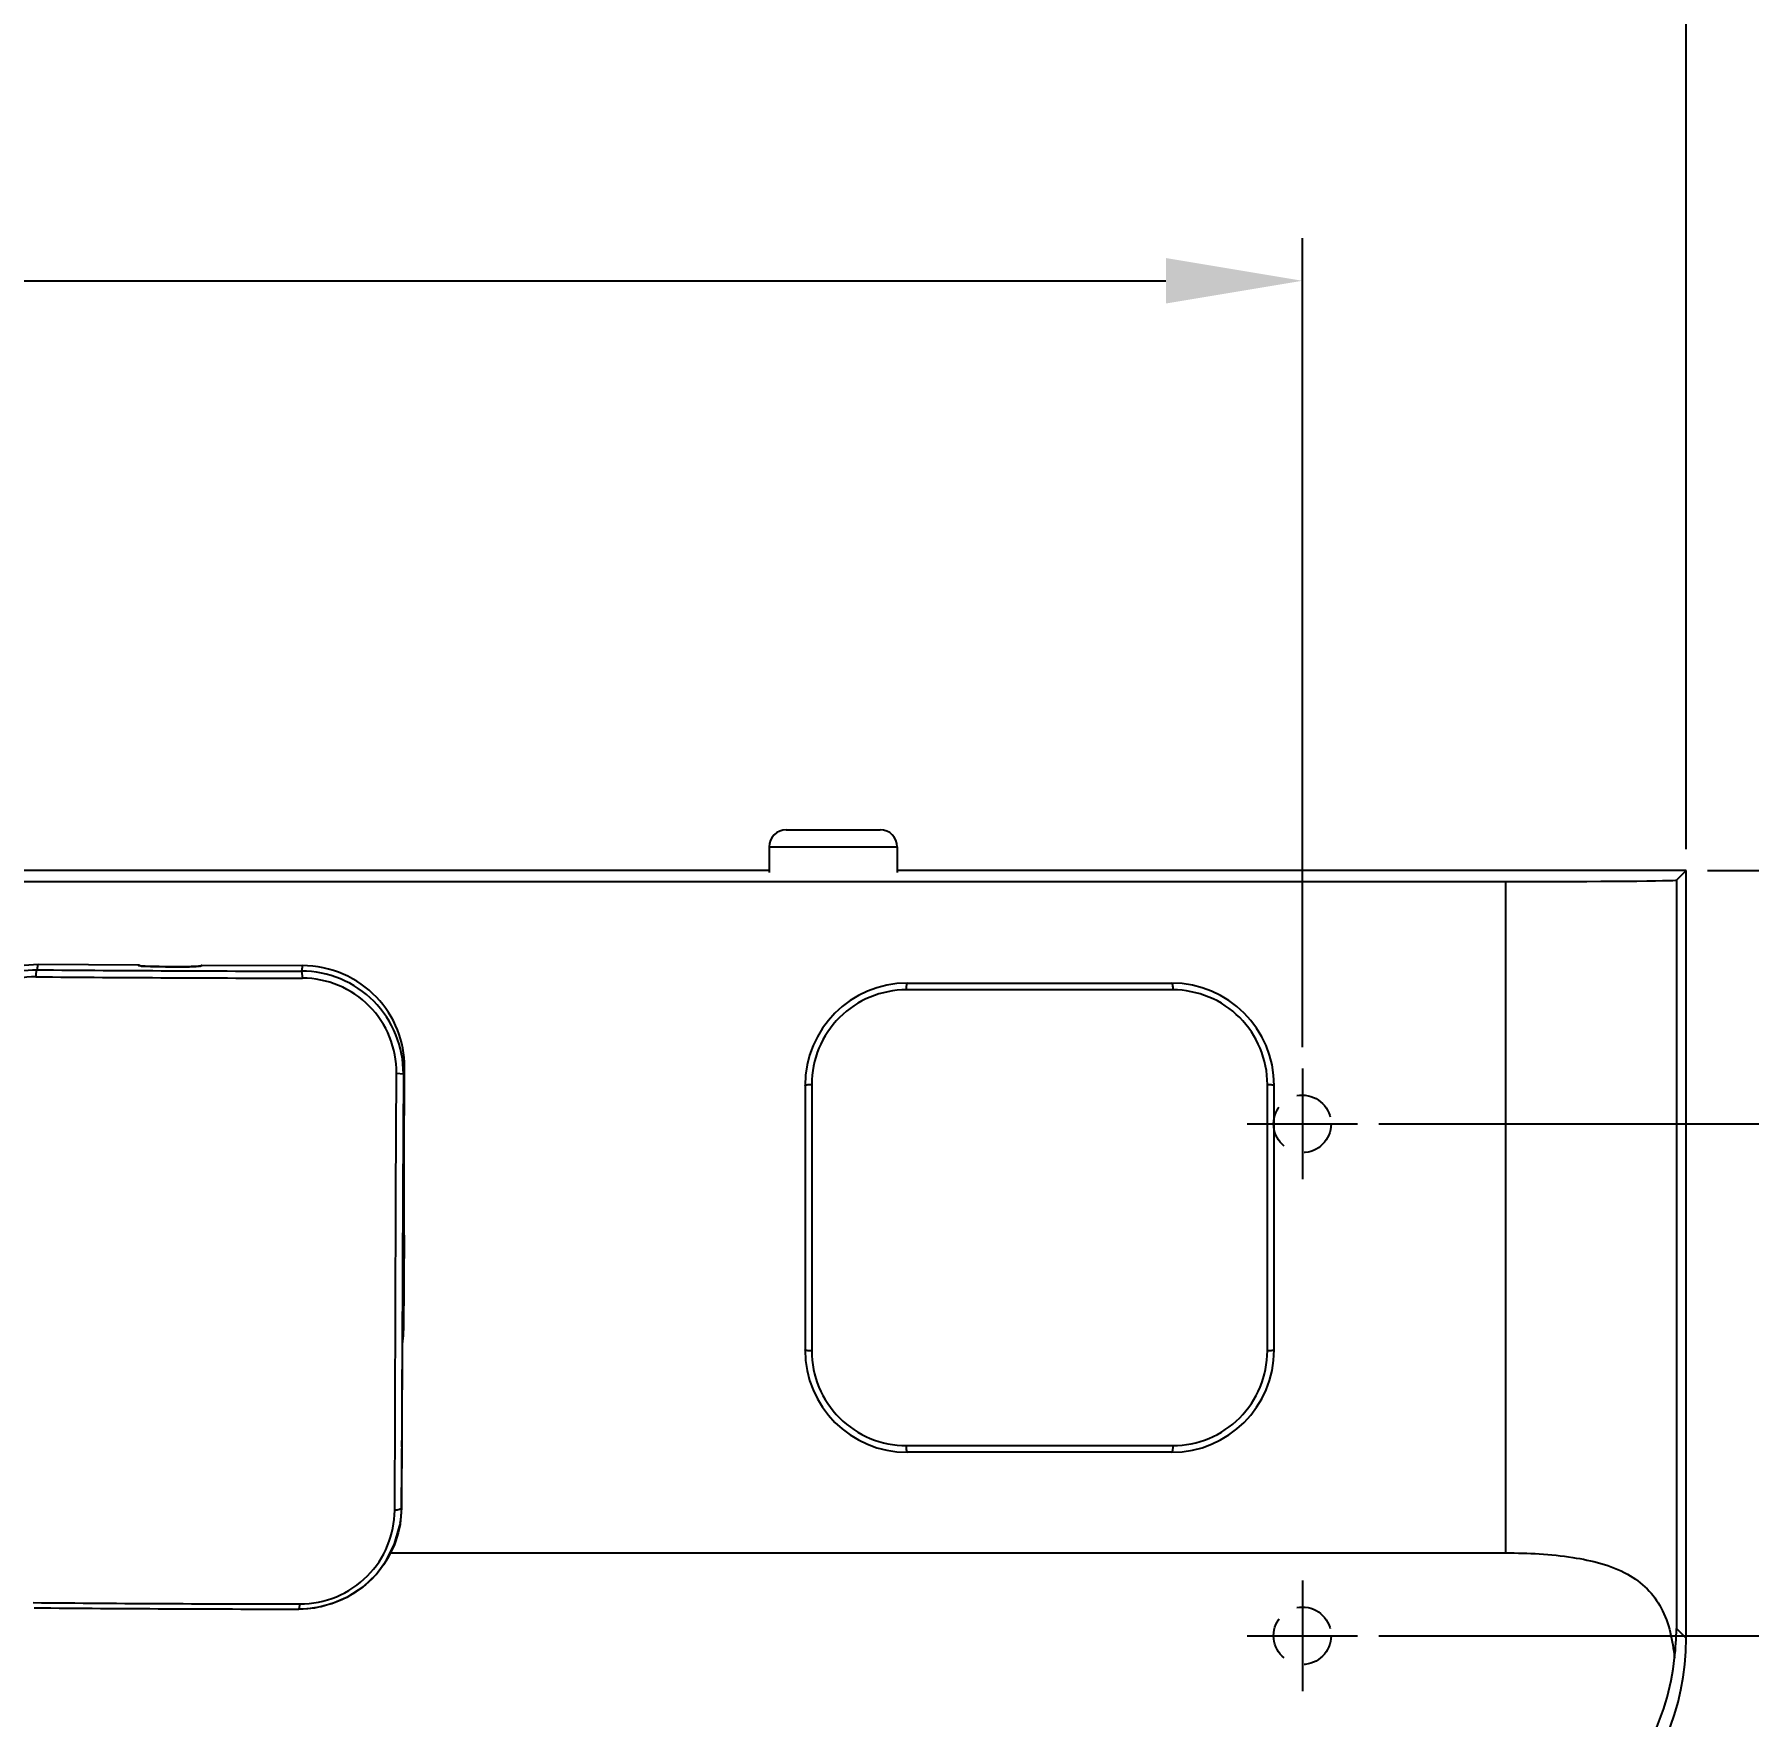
# Model space of a CAD drawing. Header units: millimetres. Extents: x 3819 to 4365, y -2661 to -1889.
# Drawn here: x 3985 to 4035.3, y -2396.6 to -2347.3 of the extents above; entities that cross this region are included whole.
import ezdxf

# ---------------------------------------------------------------- set-up
doc = ezdxf.new("R2010")
doc.units = ezdxf.units.MM
doc.header["$LTSCALE"] = 0.1
doc.linetypes.add('CENTERX2', pattern=[101.6, 63.5, -12.7, 12.7, -12.7])
doc.linetypes.add('HIDDENX2', pattern=[19.05, 12.7, -6.35])
for name, color, linetype in [('CENTER', 1, 'CENTERX2'), ('DIM', 3, 'Continuous'), ('HIDDEN', 8, 'HIDDENX2')]:
    doc.layers.add(name, color=color, linetype=linetype)
doc.styles.get("Standard").update_dxf_attribs({"font": 'arial.ttf'})
doc.dimstyles.new('ISO-25', dxfattribs={"dimtxt": 2.5, "dimasz": 2.5, "dimexe": 1.25, "dimexo": 0.625, "dimtad": 1, "dimlfac": 5, "dimtxsty": 'Standard', "dimcen": 2.5, "dimadec": 0, "dimazin": 0, "dimtfac": 1, "dimtmove": 0, "dimatfit": 3, "dimfxl": 0, "dimarcsym": 0})

# ---------------------------------------------------------------- blocks, each defined once
blk = doc.blocks.new('*D138')
at = {"layer": 'Defpoints', "color": 0}
for p in [(4033.448, -2341.833), (3915.948, -2371.757), (4033.448, -2371.757)]:
    blk.add_point(p, dxfattribs=at)
at = {"layer": 'DIM', "color": 0, "lineweight": -2}
for p, q in [((3915.948, -2371.132), (3915.948, -2340.583)), ((4033.448, -2371.132), (4033.448, -2340.583)), ((3919.948, -2341.833), (4029.448, -2341.833))]:
    blk.add_line(p, q, dxfattribs=at)
at = {"layer": 'DIM', "color": 0}
for points in [[(3919.948, -2341.166), (3919.948, -2342.499), (3915.948, -2341.833)], [(4029.448, -2341.166), (4029.448, -2342.499), (4033.448, -2341.833)]]:
    blk.add_solid(points, dxfattribs=at)
at = {"layer": 'DIM', "color": 0, "insert": (3961.11, -2339.165), "char_height": 4, "attachment_point": 5}
blk.add_mtext('470', dxfattribs=at)
blk = doc.blocks.new('*D139')
at = {"layer": 'Defpoints', "color": 0}
for p in [(4022.198, -2354.479), (3922.198, -2377.565), (4022.198, -2377.565)]:
    blk.add_point(p, dxfattribs=at)
at = {"layer": 'DIM', "color": 0, "lineweight": -2}
for p, q in [((3922.198, -2376.94), (3922.198, -2353.229)), ((4022.198, -2376.94), (4022.198, -2353.229)), ((3926.198, -2354.479), (4018.198, -2354.479))]:
    blk.add_line(p, q, dxfattribs=at)
at = {"layer": 'DIM', "color": 0}
for points in [[(3926.198, -2353.812), (3926.198, -2355.145), (3922.198, -2354.479)], [(4018.198, -2353.812), (4018.198, -2355.145), (4022.198, -2354.479)]]:
    blk.add_solid(points, dxfattribs=at)
at = {"layer": 'DIM', "color": 0, "insert": (3961.072, -2351.812), "char_height": 4, "attachment_point": 5}
blk.add_mtext('400', dxfattribs=at)
blk = doc.blocks.new('*D130')
at = {"layer": 'Defpoints', "color": 0}
for p in [(4033.448, -2371.757), (4060.64, -2605.033), (4098.4, -2605.033)]:
    blk.add_point(p, dxfattribs=at)
at = {"layer": 'DIM', "color": 0, "lineweight": -2}
for p, q in [((4034.073, -2371.757), (4061.89, -2371.757)), ((4060.64, -2374.257), (4060.64, -2602.533)), ((4097.775, -2605.033), (4059.39, -2605.033))]:
    blk.add_line(p, q, dxfattribs=at)
at = {"layer": 'DIM', "color": 0}
for points in [[(4060.223, -2374.257), (4061.056, -2374.257), (4060.64, -2371.757)], [(4060.223, -2602.533), (4061.056, -2602.533), (4060.64, -2605.033)]]:
    blk.add_solid(points, dxfattribs=at)
at = {"layer": 'DIM', "color": 0, "insert": (4058.345, -2488.395), "char_height": 2.5, "attachment_point": 5, "rotation": 90}
blk.add_mtext('{\\fGulim|b0|i0|c129|p50;\\H1.2x;선반까지 높이 \\fArial|b0|i0|c0|p34;1036.76~1050}', dxfattribs=at)
blk = doc.blocks.new('*D136')
at = {"layer": 'Defpoints', "color": 0}
for p in [(4023.818, -2379.185), (4023.818, -2394.185), (4044.622, -2394.185)]:
    blk.add_point(p, dxfattribs=at)
at = {"layer": 'DIM', "color": 0, "lineweight": -2}
for p, q in [((4024.443, -2379.185), (4045.872, -2379.185)), ((4044.622, -2383.185), (4044.622, -2390.185)), ((4024.443, -2394.185), (4045.872, -2394.185))]:
    blk.add_line(p, q, dxfattribs=at)
at = {"layer": 'DIM', "color": 0}
for points in [[(4043.955, -2383.185), (4045.288, -2383.185), (4044.622, -2379.185)], [(4043.955, -2390.185), (4045.288, -2390.185), (4044.622, -2394.185)]]:
    blk.add_solid(points, dxfattribs=at)
at = {"layer": 'DIM', "color": 0, "insert": (4041.955, -2386.685), "char_height": 4, "attachment_point": 5, "rotation": 90}
blk.add_mtext('60', dxfattribs=at)
blk = doc.blocks.new('*D137')
at = {"layer": 'Defpoints', "color": 0}
for p in [(3972.198, -2092.633), (4060.64, -2605.033), (4086.272, -2605.033)]:
    blk.add_point(p, dxfattribs=at)
at = {"layer": 'DIM', "color": 0, "lineweight": -2}
for p, q in [((3972.823, -2092.633), (4087.522, -2092.633)), ((4086.272, -2096.633), (4086.272, -2601.033)), ((4061.265, -2605.033), (4087.522, -2605.033))]:
    blk.add_line(p, q, dxfattribs=at)
at = {"layer": 'DIM', "color": 0}
for points in [[(4085.605, -2096.633), (4086.939, -2096.633), (4086.272, -2092.633)], [(4085.605, -2601.033), (4086.939, -2601.033), (4086.272, -2605.033)]]:
    blk.add_solid(points, dxfattribs=at)
at = {"layer": 'DIM', "color": 0, "insert": (4083.025, -2348.833), "char_height": 4, "attachment_point": 5, "rotation": 90}
blk.add_mtext('(2280)', dxfattribs=at)

msp = doc.modelspace()

# ---------------------------------------------------------------- linework, layer by layer
at = {"color": 7, "linetype": 'Continuous'}
for p, q in [((4007.073, -2370.5655), (4009.823, -2370.5655)), ((4006.573, -2371.0655), (4010.323, -2371.0655)), ((4006.573, -2371.0655), (4006.573, -2371.8155)), ((4010.323, -2371.0655), (4010.323, -2371.8155)), ((4006.573, -2371.7566), (3983.0891, -2371.7566)), ((4033.448, -2371.7566), (4010.323, -2371.7566)), ((4033.448, -2371.7566), (4033.164, -2372.0406)), ((4033.448, -2394.2569), (4033.448, -2371.7566)), ((3970.8417, -2372.0839), (4028.1642, -2372.0839)), ((4028.1642, -2391.7565), (4028.1642, -2372.0839)), ((4033.164, -2372.0406), (4033.164, -2393.9729)), ((3985.1126, -2374.6708), (3985.14, -2374.5084)), ((3985.14, -2374.5084), (3988.0912, -2374.523)), ((3988.0912, -2374.523), (3988.0873, -2374.5463)), ((3988.1063, -2374.5503), (3988.0873, -2374.5463)), ((3988.0912, -2374.523), (3988.1372, -2374.5541)), ((3988.1674, -2374.5583), (3988.0958, -2374.5503)), ((3989.8904, -2374.5639), (3989.8415, -2374.5673)), ((3989.8947, -2374.5632), (3989.922, -2374.5359)), ((3989.9372, -2374.5554), (3989.9045, -2374.5625)), ((3989.9372, -2374.5554), (3989.9158, -2374.5602)), ((3989.922, -2374.5359), (3989.9411, -2374.5321)), ((3989.9372, -2374.5554), (3989.9411, -2374.5321)), ((3989.9411, -2374.5321), (3992.8898, -2374.5467)), ((3992.8898, -2374.5467), (3992.8624, -2374.709)), ((3992.8624, -2374.709), (3992.8908, -2374.9141)), ((4018.4015, -2375.2567), (4010.5903, -2375.2567)), ((4010.6209, -2375.0591), (4018.3709, -2375.0591)), ((3995.6316, -2381.2255), (3995.6492, -2377.6982)), ((3995.6492, -2377.6982), (3995.848, -2377.7224)), ((3995.848, -2377.7225), (3995.83, -2381.2228)), ((3995.848, -2377.7225), (3995.8825, -2377.5181)), ((3995.8757, -2380.367), (3995.8825, -2377.5181)), ((4007.6209, -2378.0591), (4007.6209, -2385.8091)), ((4007.8185, -2378.0285), (4007.8181, -2382.3435)), ((4021.1737, -2381.5249), (4021.1733, -2378.0285)), ((4021.3709, -2385.8091), (4021.3709, -2378.0591)), ((3995.6298, -2381.6095), (3995.6316, -2381.2255)), ((3995.83, -2381.2228), (3995.7925, -2390.434)), ((3995.5934, -2390.5103), (3995.6293, -2381.6095)), ((4021.1733, -2385.8397), (4021.1737, -2381.5249)), ((3995.8681, -2382.4438), (3995.8549, -2385.209)), ((4007.8181, -2382.3435), (4007.8185, -2385.8397)), ((3995.8265, -2385.6942), (3995.8293, -2385.3601)), ((3995.8265, -2385.6939), (3995.8292, -2385.3714)), ((3995.8292, -2385.3714), (3995.8293, -2385.3601)), ((3995.8549, -2385.209), (3995.8293, -2385.3601)), ((3995.8169, -2386.9041), (3995.8253, -2385.8456)), ((3995.8228, -2386.1457), (3995.8252, -2385.8453)), ((3995.8252, -2385.8453), (3995.8254, -2385.8206)), ((3995.8254, -2385.8206), (3995.8265, -2385.6939)), ((3995.8169, -2386.9001), (3995.8223, -2386.2065)), ((3995.8223, -2386.2065), (3995.8228, -2386.1457)), ((3995.8126, -2387.5148), (3995.8169, -2386.9044)), ((3995.8096, -2387.9835), (3995.8123, -2387.5625)), ((3995.8123, -2387.5625), (3995.8126, -2387.5148)), ((3995.8061, -2388.6448), (3995.808, -2388.2679)), ((3995.808, -2388.2679), (3995.8096, -2387.9835)), ((4010.5903, -2388.6115), (4018.4015, -2388.6115)), ((4018.3709, -2388.8091), (4010.6209, -2388.8091)), ((3995.7925, -2390.434), (3995.7513, -2390.9155)), ((3995.7977, -2390.4036), (3995.7925, -2390.434)), ((3995.7513, -2390.9155), (3995.7504, -2390.9204)), ((3995.7558, -2390.8887), (3995.7513, -2390.9153)), ((3995.4622, -2391.7565), (4028.1642, -2391.7565)), ((3992.8109, -2393.2526), (3992.7817, -2393.4036)), ((4033.448, -2394.2569), (4033.164, -2393.9729))]:
    msp.add_line(p, q, dxfattribs=at)
for points in [[(3995.7977, -2390.4036), (3995.8088, -2388.124), (3995.8124, -2387.5412), (3995.8169, -2386.9041)], [(3992.7817, -2393.4036), (3993.25, -2393.3676), (3993.7556, -2393.2438), (3994.2328, -2393.035), (3994.6676, -2392.7468), (3995.0466, -2392.3872), (3995.3577, -2391.9663), (3995.5911, -2391.4953), (3995.7383, -2390.9869), (3995.7504, -2390.9204)]]:
    msp.add_lwpolyline(points, dxfattribs=at)
for centre, radius, start, end in [((4007.073, -2371.0655), 0.5, 90, 180), ((4009.823, -2371.0655), 0.5, 0, 90), ((3994.1918, -1319.4562), 1055.4587, 269.5053448, 269.9293769), ((3993.9534, -1368.0097), 1006.7, 269.4968206, 269.9379031), ((3988.3192, -2372.5435), 2.0204, 265.4138, 266.21027), ((3988.3294, -2372.3471), 2.2171, 265.80936, 266.05113), ((3988.4025, -2371.2915), 3.2751, 266.20378, 266.84516), ((3989.8142, -2373.6936), 0.8736, 274.99839, 275.34239), ((3989.833, -2373.8922), 0.6742, 275.3259, 276.09), ((4010.6209, -2378.0591), 3, 90, 180), ((4018.3709, -2378.0591), 3, 0, 90), ((3085.8202, -2378.0761), 910.0583, 359.725021, 359.8557735), ((3992.8464, -2385.3459), 2.9829, 359.51158, 359.72621), ((3992.8506, -2385.1939), 3.0043, 353.74407, 356.58504), ((3992.8544, -2385.1942), 3.0005, 356.58555, 356.80009), ((3992.8622, -2385.1946), 2.9927, 356.79886, 359.72451), ((3992.8513, -2385.194), 3.0036, 352.48643, 353.74421), ((4010.6209, -2385.8091), 3, 180, 270), ((4018.3709, -2385.8091), 3, 270, 360), ((3992.7937, -2390.3886), 3.004, 350.41632, 359.12862), ((3992.8132, -2390.3893), 2.9845, 359.13628, 359.72614), ((3993.5404, -1453.6255), 939.6273, 269.4791913, 269.9555307), ((3993.6279, -1436.1316), 957.2724, 269.4853686, 269.9493475), ((4025.7519, -2393.9191), 7.4123, 352.95367, 359.58434), ((4025.7152, -2394.0254), 7.4365, 312.28819, 353.80054)]:
    msp.add_arc(centre, radius, start, end, dxfattribs=at)
for centre, major_axis, ratio, start_param, end_param in [((4028.1642, -2372.0403), (5, 0), 0.0087269, -1.5707963, -0.0087266), ((4025.9477, -2394.2563), (-5.3037, 5.3037), 0.9999239, 2.3562326, 3.9269527)]:
    msp.add_ellipse(centre, major_axis=major_axis, ratio=ratio, start_param=start_param, end_param=end_param, dxfattribs=at)
for points, knots in [([(3982.1405, -2377.1678), (3982.1989, -2376.822), (3982.44, -2376.145), (3983.1281, -2375.3214), (3984.057, -2374.787), (3984.7635, -2374.6679), (3985.1126, -2374.6708)], [0, 0, 0, 0, 0.2503143, 0.5007956, 0.7508226, 1, 1, 1, 1]), ([(3982.1737, -2376.9712), (3982.229, -2376.6443), (3982.4576, -2375.9952), (3983.1206, -2375.1848), (3984.0509, -2374.6345), (3984.7762, -2374.5066), (3985.14, -2374.5084)], [0, 0, 0, 0, 0.2383965, 0.4837454, 0.7383607, 1, 1, 1, 1]), ([(3985.0797, -2374.8756), (3984.7204, -2374.8735), (3983.9911, -2375.0102), (3983.0655, -2375.622), (3982.4437, -2376.5425), (3982.2978, -2377.2717), (3982.2948, -2377.6323)], [0, 0, 0, 0, 0.2491262, 0.4993401, 0.7499466, 1, 1, 1, 1]), ([(3985.0797, -2374.8756), (3985.0813, -2374.8273), (3985.0848, -2374.7604), (3985.0984, -2374.6979), (3985.1061, -2374.6723), (3985.1126, -2374.6708)], [0, 0, 0, 0, 0.691902, 0.9044435, 1, 1, 1, 1]), ([(3988.0958, -2374.5503), (3988.0936, -2374.5498), (3988.091, -2374.5493), (3988.0871, -2374.5472), (3988.0873, -2374.5463)], [0, 0, 0, 0, 0.7098837, 1, 1, 1, 1]), ([(3989.8415, -2374.5673), (3989.5631, -2374.5832), (3989.0077, -2374.5776), (3988.4523, -2374.578), (3988.1767, -2374.559)], [0, 0, 0, 0, 0.5023649, 1, 1, 1, 1]), ([(3988.2222, -2374.5617), (3988.5123, -2374.5778), (3989.0624, -2374.5771), (3989.6132, -2374.5846), (3989.8721, -2374.5652)], [0, 0, 0, 0, 0.5280714, 1, 1, 1, 1]), ([(3995.848, -2377.7225), (3995.8501, -2377.3321), (3995.6988, -2376.5413), (3995.0361, -2375.5386), (3994.0404, -2374.8668), (3993.2518, -2374.7096), (3992.8624, -2374.709)], [0, 0, 0, 0, 0.2499848, 0.5004076, 0.7505896, 1, 1, 1, 1]), ([(3995.8825, -2377.5181), (3995.8834, -2377.1488), (3995.7395, -2376.3925), (3995.1031, -2375.4092), (3994.1081, -2374.7179), (3993.2972, -2374.5487), (3992.8898, -2374.5467)], [0, 0, 0, 0, 0.2381245, 0.4826446, 0.737289, 1, 1, 1, 1]), ([(3995.6492, -2377.6982), (3995.6501, -2377.3376), (3995.5118, -2376.6069), (3994.8992, -2375.6802), (3993.979, -2375.0592), (3993.2505, -2374.9156), (3992.8908, -2374.9141)], [0, 0, 0, 0, 0.2499438, 0.5004537, 0.7506989, 1, 1, 1, 1]), ([(4010.5903, -2375.2567), (4010.2305, -2375.2577), (4009.5018, -2375.4004), (4008.5794, -2376.0177), (4007.9621, -2376.9399), (4007.8195, -2377.6687), (4007.8185, -2378.0285)], [0, 0, 0, 0, 0.2494767, 0.5000011, 0.7505278, 1, 1, 1, 1]), ([(4010.5903, -2375.2567), (4010.591, -2375.2305), (4010.5931, -2375.1839), (4010.5997, -2375.1198), (4010.6065, -2375.0846), (4010.615, -2375.0591), (4010.6209, -2375.0591)], [0, 0, 0, 0, 0.3881307, 0.7036032, 0.9125143, 1, 1, 1, 1]), ([(4018.3709, -2375.0591), (4018.3768, -2375.0591), (4018.3852, -2375.0846), (4018.3921, -2375.1197), (4018.3987, -2375.1839), (4018.4008, -2375.2305), (4018.4015, -2375.2567)], [0, 0, 0, 0, 0.0874401, 0.2962862, 0.6117893, 1, 1, 1, 1]), ([(4021.1733, -2378.0285), (4021.1723, -2377.6687), (4021.0296, -2376.94), (4020.4123, -2376.0177), (4019.49, -2375.4003), (4018.7612, -2375.2577), (4018.4015, -2375.2567)], [0, 0, 0, 0, 0.249477, 0.5000011, 0.7505275, 1, 1, 1, 1]), ([(4007.6209, -2378.0591), (4007.6209, -2378.0532), (4007.6464, -2378.0447), (4007.6816, -2378.0379), (4007.7457, -2378.0313), (4007.7923, -2378.0292), (4007.8185, -2378.0285)], [0, 0, 0, 0, 0.087449, 0.2962939, 0.6117928, 1, 1, 1, 1]), ([(4021.1732, -2378.0285), (4021.1994, -2378.0292), (4021.2461, -2378.0313), (4021.3102, -2378.0379), (4021.3454, -2378.0447), (4021.3709, -2378.0532), (4021.3709, -2378.0591)], [0, 0, 0, 0, 0.3881341, 0.7036108, 0.9125231, 1, 1, 1, 1]), ([(4007.8185, -2385.8397), (4007.7923, -2385.839), (4007.7457, -2385.8369), (4007.6816, -2385.8303), (4007.6464, -2385.8234), (4007.6209, -2385.815), (4007.6209, -2385.8091)], [0, 0, 0, 0, 0.3881379, 0.7036129, 0.9125226, 1, 1, 1, 1]), ([(4007.8185, -2385.8397), (4007.8195, -2386.1995), (4007.9622, -2386.9282), (4008.5795, -2387.8505), (4009.5017, -2388.4679), (4010.2305, -2388.6104), (4010.5903, -2388.6115)], [0, 0, 0, 0, 0.2494778, 0.5000027, 0.7505289, 1, 1, 1, 1]), ([(4018.4015, -2388.6115), (4018.7613, -2388.6105), (4019.49, -2388.4678), (4020.4123, -2387.8505), (4021.0297, -2386.9282), (4021.1722, -2386.1995), (4021.1733, -2385.8397)], [0, 0, 0, 0, 0.2494781, 0.5000027, 0.7505286, 1, 1, 1, 1]), ([(4021.3709, -2385.8091), (4021.3709, -2385.815), (4021.3454, -2385.8234), (4021.3102, -2385.8303), (4021.2461, -2385.8369), (4021.1994, -2385.839), (4021.1732, -2385.8397)], [0, 0, 0, 0, 0.0874485, 0.296296, 0.6117965, 1, 1, 1, 1]), ([(4010.6209, -2388.8091), (4010.615, -2388.8091), (4010.6065, -2388.7836), (4010.5997, -2388.7484), (4010.5931, -2388.6843), (4010.591, -2388.6377), (4010.5903, -2388.6114)], [0, 0, 0, 0, 0.0874572, 0.2963036, 0.6117999, 1, 1, 1, 1]), ([(4018.4015, -2388.6114), (4018.4008, -2388.6376), (4018.3987, -2388.6843), (4018.3921, -2388.7484), (4018.3852, -2388.7836), (4018.3768, -2388.8091), (4018.3709, -2388.8091)], [0, 0, 0, 0, 0.3881413, 0.7036206, 0.9125314, 1, 1, 1, 1]), ([(3995.7925, -2390.434), (3995.792, -2390.4591), (3995.7062, -2390.5008), (3995.6416, -2390.5073), (3995.5933, -2390.5103)], [0, 0, 0, 0, 0.3410445, 1, 1, 1, 1]), ([(3995.7504, -2390.9204), (3995.6928, -2391.2579), (3995.4546, -2391.9237), (3994.7732, -2392.7408), (3993.8439, -2393.2796), (3993.133, -2393.4039), (3992.7807, -2393.4035)], [0, 0, 0, 0, 0.2453639, 0.4949642, 0.747507, 1, 1, 1, 1]), ([(3992.8112, -2393.2525), (3993.1758, -2393.2512), (3993.9128, -2393.1085), (3994.8383, -2392.4879), (3995.4509, -2391.575), (3995.5895, -2390.8603), (3995.5934, -2390.5103)], [0, 0, 0, 0, 0.2538814, 0.5073532, 0.7563594, 1, 1, 1, 1]), ([(4028.1642, -2391.7565), (4028.8188, -2391.7565), (4030.0287, -2391.8194), (4031.4773, -2392.1662), (4032.3268, -2392.7776), (4032.9036, -2393.5821), (4033.0547, -2394.3282), (4033.1082, -2394.8284)], [0, 0, 0, 0, 0.2991379, 0.5548366, 0.6644082, 0.7701128, 1, 1, 1, 1])]:
    msp.add_open_spline(points, degree=3, knots=knots, dxfattribs=at)
msp.add_open_spline([(3995.8169, -2386.9044), (3995.8169, -2386.903), (3995.8169, -2386.9015), (3995.8169, -2386.9001)], degree=3, dxfattribs=at)
at = {"layer": 'CENTER'}
for p, q in [((4022.198, -2377.565), (4022.198, -2380.8048)), ((4020.5781, -2379.1849), (4023.818, -2379.1849)), ((4022.198, -2392.565), (4022.198, -2395.8048)), ((4020.5781, -2394.1849), (4023.818, -2394.1849))]:
    msp.add_line(p, q, dxfattribs=at)
at = {"layer": 'HIDDEN'}
for centre in [(4022.198, -2379.1849), (4022.198, -2394.1849)]:
    msp.add_circle(centre, 0.8424, dxfattribs=at)

# ---------------------------------------------------------------- dimensions: what is measured, and where the dimension line sits
at = {"layer": 'DIM'}
dim = msp.add_linear_dim(base=(4086.272, -2605.0328), p1=(3972.198, -2092.6331), p2=(4060.6398, -2605.0328), angle=90, text='(2280)', dimstyle='ISO-25', override={"dimtxt": 4, "dimasz": 4, "dimlfac": 4, "dimadec": 1, "dimfxl": 1.25}, dxfattribs=at)
dim.commit()
dim.dimension.update_dxf_attribs({"geometry": '*D137', "text_midpoint": (4083.0249, -2348.833)})
for base, p1, p2, picture, middle in [((4033.448, -2341.8325), (3915.948, -2371.7566), (4033.448, -2371.7566), '*D138', (3961.11, -2341.8325)), ((4022.198, -2354.4788), (3922.198, -2377.565), (4022.198, -2377.565), '*D139', (3961.072, -2354.4788))]:
    dim = msp.add_linear_dim(base=base, p1=p1, p2=p2, dimstyle='ISO-25', override={"dimtxt": 4, "dimasz": 4, "dimlfac": 4, "dimadec": 1, "dimfxl": 1.25}, dxfattribs=at)
    dim.commit()
    dim.dimension.update_dxf_attribs({"geometry": picture, "text_midpoint": middle, "dimtype": 160})
dim = msp.add_linear_dim(base=(4060.6398, -2605.0328), p1=(4033.448, -2371.7566), p2=(4098.3996, -2605.0328), angle=90, text='{\\fGulim|b0|i0|c129|p50;\\H1.2x;선반까지 높이 \\fArial|b0|i0|c0|p34;1036.76~1050}', dimstyle='ISO-25', dxfattribs=at)
dim.commit()
dim.dimension.update_dxf_attribs({"geometry": '*D130', "text_midpoint": (4060.6398, -2488.3947), "dimtype": 160})
dim = msp.add_linear_dim(base=(4044.6218, -2394.1849), p1=(4023.818, -2379.1849), p2=(4023.818, -2394.1849), angle=90, dimstyle='ISO-25', override={"dimtxt": 4, "dimasz": 4, "dimlfac": 4, "dimadec": 1, "dimfxl": 1.25}, dxfattribs=at)
dim.commit()
dim.dimension.update_dxf_attribs({"geometry": '*D136', "text_midpoint": (4041.9545, -2386.6849)})

doc.saveas('drawing.dxf')
